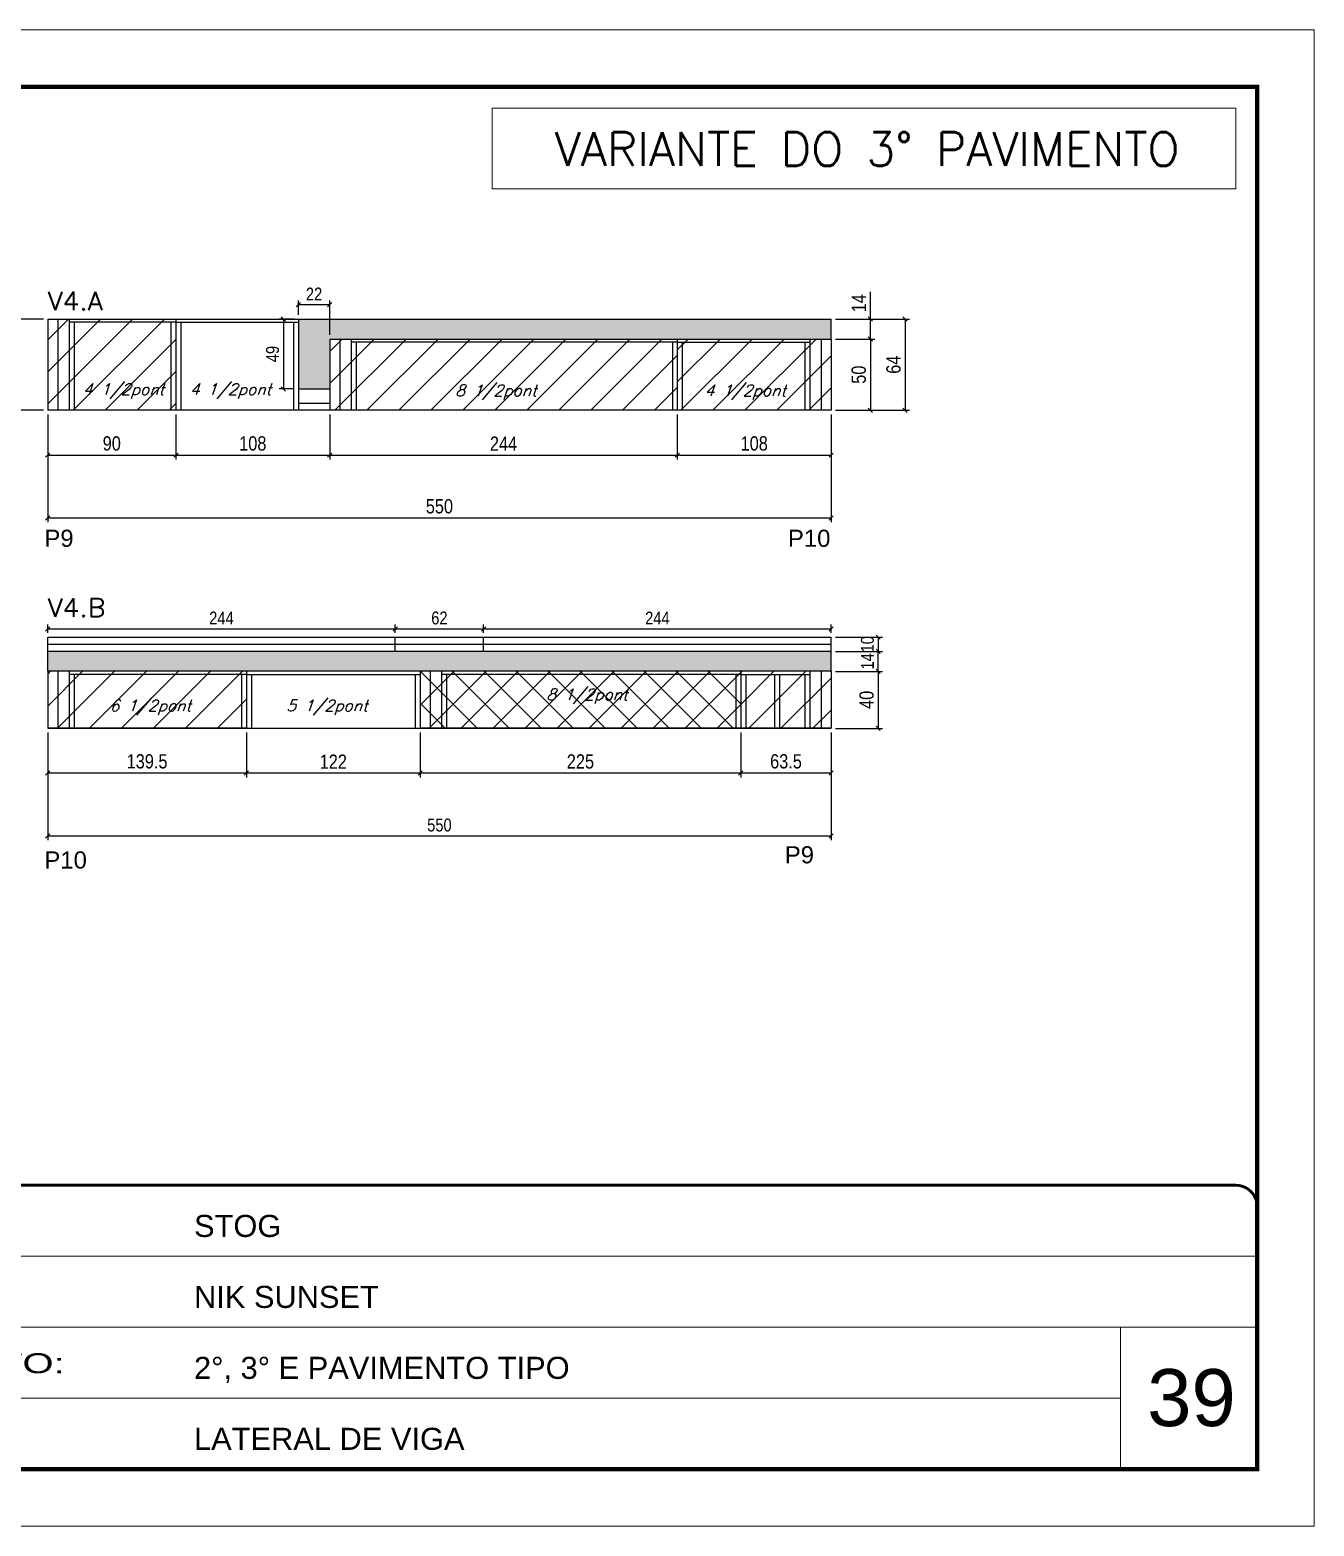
# Model space of a CAD drawing. Extents: x -10448 to -1189, y -11772 to 17235.
# Drawn here: x -6695 to -5793, y 5457 to 6507 of the extents above; entities that cross this region are included whole.
import ezdxf

# ---------------------------------------------------------------- set-up
doc = ezdxf.new("R2010")
doc.units = 0
doc.linetypes.add('CONTINUO', pattern=[0])
doc.linetypes.add('DASHED', pattern=[0.75, 0.5, -0.25])
for name, color, linetype in [('5', 5, 'Continuous'), ('COTA', 241, 'Continuous'), ('Painéis', 200, 'Continuous'), ('Reaproveitamento', 251, 'Continuous'), ('SARR_2.2x10', 60, 'Continuous'), ('SARR_2.2x7', 40, 'Continuous'), ('SARR_3.5x7', 81, 'Continuous'), ('texto', 7, 'Continuous')]:
    doc.layers.add(name, color=color, linetype=linetype)
for name, color, linetype, lineweight in [('CARIMBO', 255, 'Continuous', 9), ('Folhas', 255, 'Continuous', 9), ('Hachura', 251, 'Continuous', 9), ('SARRAFO DE PRESSAO', 251, 'DASHED', 9), ('Texto Seção', 7, 'Continuous', 15)]:
    doc.layers.add(name, color=color, linetype=linetype, lineweight=lineweight)
doc.styles.add('ARIAL', font='arial.ttf')
doc.styles.add('COTA TECNICA', font='techl___.ttf', dxfattribs={"height": 10})
doc.styles.add('COTA TECNICA-50', font='techl___.ttf', dxfattribs={"height": 9})
doc.styles.add('REGUA-120', font='ROMANS.shx', dxfattribs={"height": 15})
doc.styles.add('Romans', font='romans.shx')
doc.styles.get("Standard").update_dxf_attribs({"font": 'arial.ttf'})
doc.styles.add('Tecnologia', font='')
doc.styles.get('Tecnologia').set_extended_font_data('Forgotten Futurist')
doc.dimstyles.new('COTA PAINEL-50', dxfattribs={"dimtxt": 9, "dimasz": 3, "dimexe": 3, "dimexo": 3, "dimgap": 3, "dimtad": 1, "dimdec": 1, "dimzin": 12, "dimdsep": 46, "dimtxsty": 'COTA TECNICA-50', "dimblk1": 'OBLIQUE', "dimblk2": 'OBLIQUE', "dimsah": 1, "dimcen": 0.9, "dimclrd": 4, "dimclre": 4, "dimclrt": 240, "dimadec": 1, "dimazin": 3, "dimtfac": 1, "dimtdec": 1, "dimtmove": 0, "dimatfit": 3, "dimfxl": 1, "dimtolj": 1, "dimtzin": 12, "dimarcsym": 0})
doc.dimstyles.new('PAINEL', dxfattribs={"dimtxt": 10, "dimasz": 3, "dimexe": 3, "dimexo": 3, "dimgap": 3, "dimtad": 1, "dimdec": 1, "dimzin": 12, "dimdsep": 46, "dimtxsty": 'COTA TECNICA', "dimblk1": 'OBLIQUE', "dimblk2": 'OBLIQUE', "dimsah": 1, "dimcen": 0.9, "dimclrd": 4, "dimclre": 4, "dimclrt": 240, "dimadec": 1, "dimazin": 3, "dimtfac": 1, "dimtdec": 1, "dimtmove": 0, "dimatfit": 3, "dimfxl": 1, "dimtolj": 1, "dimtzin": 12, "dimarcsym": 0})
pattern_1 = [(45, (-141067.783, -27629.387), (-11.2253202, 11.2253202), [])]
pattern_2 = [(50, (-139469.2827, -18440.7864), (5.46554007, -0.47817257), [0.5715, -6.2865]), (355, (-139469.2827, -18440.7864), (-1.05730264, 5.73170536), [0.4572, -5.02921753]), (100.4514447, (-139468.827, -18440.8263), (4.40823741, 5.25353256), [0.48570026, -5.34270734]), (46.1842, (-139469.283, -18439.2624), (8.13237123, -1.26126984), [0.85725, -9.42975]), (96.6355576, (-139468.605, -18439.3675), (7.122124, 7.42278374), [0.7285507, -8.01406824]), (351.184151, (-139469.283, -18439.2624), (7.122124, 7.42278374), [0.685799, -7.54379196]), (21, (-139468.5207, -18439.6434), (4.54843174, -3.06795595), [0.5715, -6.2865]), (326, (-139468.5207, -18439.6434), (1.85406085, 5.52563898), [0.4572, -5.0292]), (71.451445, (-139468.1417, -18439.899), (6.40249258, 2.45768307), [0.48570026, -5.34269813]), (37.5, (-139469.2827, -18440.7864), (0.092658098, 2.536651166), [0, -4.96824, 0, -5.1054, 0, -5.04825]), (7.5, (-139469.2827, -18440.7864), (2.004589875, 3.005417245), [0, -2.91084, 0, -4.85394, 0, -1.92405]), (327.5, (-139470.982, -18440.7864), (4.067717855, -0.17186232), [0, -1.905, 0, -5.9436, 0, -7.8867]), (317.5, (-139471.744, -18440.7864), (4.44387544, 0.76279473), [0, -2.4765, 0, -3.94716, 0, -5.6007])]

# ---------------------------------------------------------------- blocks, each defined once
blk = doc.blocks.new('9999999999')
at = {"color": 30, "linetype": 'CONTINUO'}
for p, q in [((98564.6, 34379.6), (99584, 34379.6)), ((98564.6, 34329.8), (99488, 34329.8)), ((99584, 34329.8), (99488, 34329.8)), ((99488, 34329.8), (99488, 34230.2)), ((98564.6, 34280), (99488, 34280))]:
    blk.add_line(p, q, dxfattribs=at)
at = {"color": 30, "linetype": 'CONTINUO', "const_width": 2}
blk.add_lwpolyline([(99584, 34230.2), (99584, 34414.4, 0.414214), (99569, 34429.4), (98229, 34429.4, 0.414214), (98214, 34414.4), (98214, 34245.2, 0.414214), (98229, 34230.2), (99584, 34230.2)], format="xyb", dxfattribs=at)
at = {"layer": 'Folhas'}
blk.add_lwpolyline([(98139, 34190.2), (99624, 34190.2), (99624, 35240.2), (98139, 35240.2)], close=True, dxfattribs=at)
at = {"layer": 'Folhas', "color": 30, "const_width": 3}
blk.add_lwpolyline([(98214, 34230.2), (99584, 34230.2), (99584, 35200.2), (98214, 35200.2)], close=True, dxfattribs=at)
at = {"color": 7, "linetype": 'Continuous', "ltscale": 5, "style": 'ARIAL'}
for s, height, p in [('STOG', 15.48, (98837.7, 34393.1)), ('NIK SUNSET', 15.48, (98837.7, 34343.3)), ('2°, 3° E PAVIMENTO TIPO', 15.483, (98837.7, 34293.5)), ('LATERAL DE VIGA', 15.483, (98837.7, 34243.7))]:
    blk.add_text(s, height=height, dxfattribs=at).set_placement(p)
at = {"layer": 'Folhas', "color": 7, "style": 'Tecnologia', "width": 1.5}
blk.add_text('PAVIMENTO:', height=14, dxfattribs=at).set_placement((98573.7, 34297.5))
blk = doc.blocks.new('_Oblique')
at = {"color": 0, "linetype": 'ByBlock', "lineweight": -2}
blk.add_line((-0.5, -0.5), (0.5, 0.5), dxfattribs=at)
blk = doc.blocks.new('*D1693')
at = {"layer": 'COTA', "color": 4, "linetype": 'ByBlock', "lineweight": -2, "transparency": 16777216}
for p, q in [((-6682.3, 6237.1), (-6682.3, 6205.6)), ((-6592.3, 6237.1), (-6592.3, 6205.6)), ((-6682.3, 6208.6), (-6592.3, 6208.6))]:
    blk.add_line(p, q, dxfattribs=at)
at = {"layer": 'Defpoints', "color": 0, "linetype": 'ByBlock', "transparency": 16777216}
for p in [(-6682.3, 6240.1), (-6592.3, 6240.1), (-6592.3, 6208.6)]:
    blk.add_point(p, dxfattribs=at)
at = {"layer": 'COTA', "color": 4, "linetype": 'ByBlock', "lineweight": -2, "transparency": 16777216, "xscale": 3, "yscale": 3, "zscale": 3, "rotation": 180}
blk.add_blockref('_Oblique', (-6682.3, 6208.6), dxfattribs=at)
at = {"layer": 'COTA', "color": 4, "linetype": 'ByBlock', "lineweight": -2, "transparency": 16777216, "xscale": 3, "yscale": 3, "zscale": 3}
blk.add_blockref('_Oblique', (-6592.3, 6208.6), dxfattribs=at)
at = {"layer": 'COTA', "color": 240, "linetype": 'ByBlock', "transparency": 16777216, "insert": (-6637.3, 6216.8), "char_height": 10, "attachment_point": 5, "style": 'COTA TECNICA'}
blk.add_mtext('\\A1;90', dxfattribs=at)
blk = doc.blocks.new('*D1694')
at = {"layer": 'COTA', "color": 4, "linetype": 'ByBlock', "lineweight": -2, "transparency": 16777216}
for p, q in [((-6592.3, 6237.1), (-6592.3, 6205.6)), ((-6484.3, 6237.1), (-6484.3, 6205.6)), ((-6592.3, 6208.6), (-6484.3, 6208.6))]:
    blk.add_line(p, q, dxfattribs=at)
at = {"layer": 'Defpoints', "color": 0, "linetype": 'ByBlock', "transparency": 16777216}
for p in [(-6592.3, 6240.1), (-6484.3, 6240.1), (-6484.3, 6208.6)]:
    blk.add_point(p, dxfattribs=at)
at = {"layer": 'COTA', "color": 4, "linetype": 'ByBlock', "lineweight": -2, "transparency": 16777216, "xscale": 3, "yscale": 3, "zscale": 3, "rotation": 180}
blk.add_blockref('_Oblique', (-6592.3, 6208.6), dxfattribs=at)
at = {"layer": 'COTA', "color": 4, "linetype": 'ByBlock', "lineweight": -2, "transparency": 16777216, "xscale": 3, "yscale": 3, "zscale": 3}
blk.add_blockref('_Oblique', (-6484.3, 6208.6), dxfattribs=at)
at = {"layer": 'COTA', "color": 240, "linetype": 'ByBlock', "transparency": 16777216, "insert": (-6538.3, 6216.8), "char_height": 10, "attachment_point": 5, "style": 'COTA TECNICA'}
blk.add_mtext('\\A1;108', dxfattribs=at)
blk = doc.blocks.new('*D635')
at = {"layer": 'COTA', "color": 4, "linetype": 'ByBlock', "lineweight": -2, "transparency": 16777216}
for p, q in [((-6682.3, 6237.1), (-6682.3, 6161.6)), ((-6132.3, 6237.1), (-6132.3, 6161.6)), ((-6682.3, 6164.6), (-6132.3, 6164.6))]:
    blk.add_line(p, q, dxfattribs=at)
at = {"layer": 'Defpoints', "color": 0, "linetype": 'ByBlock', "transparency": 16777216}
for p in [(-6682.3, 6240.1), (-6132.3, 6240.1), (-6132.3, 6164.6)]:
    blk.add_point(p, dxfattribs=at)
at = {"layer": 'COTA', "color": 4, "linetype": 'ByBlock', "lineweight": -2, "transparency": 16777216, "xscale": 3, "yscale": 3, "zscale": 3, "rotation": 180}
blk.add_blockref('_Oblique', (-6682.3, 6164.6), dxfattribs=at)
at = {"layer": 'COTA', "color": 4, "linetype": 'ByBlock', "lineweight": -2, "transparency": 16777216, "xscale": 3, "yscale": 3, "zscale": 3}
blk.add_blockref('_Oblique', (-6132.3, 6164.6), dxfattribs=at)
at = {"layer": 'COTA', "color": 240, "linetype": 'ByBlock', "transparency": 16777216, "insert": (-6407.3, 6172.7), "char_height": 10, "attachment_point": 5, "style": 'COTA TECNICA'}
blk.add_mtext('\\A1;550', dxfattribs=at)
blk = doc.blocks.new('*D1695')
at = {"layer": 'COTA', "color": 4, "linetype": 'ByBlock', "lineweight": -2, "transparency": 16777216}
for p, q in [((-6484.3, 6237.1), (-6484.3, 6205.6)), ((-6240.3, 6237.1), (-6240.3, 6205.6)), ((-6484.3, 6208.6), (-6240.3, 6208.6))]:
    blk.add_line(p, q, dxfattribs=at)
at = {"layer": 'Defpoints', "color": 0, "linetype": 'ByBlock', "transparency": 16777216}
for p in [(-6484.3, 6240.1), (-6240.3, 6240.1), (-6240.3, 6208.6)]:
    blk.add_point(p, dxfattribs=at)
at = {"layer": 'COTA', "color": 4, "linetype": 'ByBlock', "lineweight": -2, "transparency": 16777216, "xscale": 3, "yscale": 3, "zscale": 3, "rotation": 180}
blk.add_blockref('_Oblique', (-6484.3, 6208.6), dxfattribs=at)
at = {"layer": 'COTA', "color": 4, "linetype": 'ByBlock', "lineweight": -2, "transparency": 16777216, "xscale": 3, "yscale": 3, "zscale": 3}
blk.add_blockref('_Oblique', (-6240.3, 6208.6), dxfattribs=at)
at = {"layer": 'COTA', "color": 240, "linetype": 'ByBlock', "transparency": 16777216, "insert": (-6362.3, 6216.7), "char_height": 10, "attachment_point": 5, "style": 'COTA TECNICA'}
blk.add_mtext('\\A1;244', dxfattribs=at)
blk = doc.blocks.new('*D1696')
at = {"layer": 'COTA', "color": 4, "linetype": 'ByBlock', "lineweight": -2, "transparency": 16777216}
for p, q in [((-6240.3, 6237.1), (-6240.3, 6205.6)), ((-6132.3, 6237.1), (-6132.3, 6205.6)), ((-6240.3, 6208.6), (-6132.3, 6208.6))]:
    blk.add_line(p, q, dxfattribs=at)
at = {"layer": 'Defpoints', "color": 0, "linetype": 'ByBlock', "transparency": 16777216}
for p in [(-6240.3, 6240.1), (-6132.3, 6240.1), (-6132.3, 6208.6)]:
    blk.add_point(p, dxfattribs=at)
at = {"layer": 'COTA', "color": 4, "linetype": 'ByBlock', "lineweight": -2, "transparency": 16777216, "xscale": 3, "yscale": 3, "zscale": 3, "rotation": 180}
blk.add_blockref('_Oblique', (-6240.3, 6208.6), dxfattribs=at)
at = {"layer": 'COTA', "color": 4, "linetype": 'ByBlock', "lineweight": -2, "transparency": 16777216, "xscale": 3, "yscale": 3, "zscale": 3}
blk.add_blockref('_Oblique', (-6132.3, 6208.6), dxfattribs=at)
at = {"layer": 'COTA', "color": 240, "linetype": 'ByBlock', "transparency": 16777216, "insert": (-6186.3, 6216.8), "char_height": 10, "attachment_point": 5, "style": 'COTA TECNICA'}
blk.add_mtext('\\A1;108', dxfattribs=at)
blk = doc.blocks.new('*D1697')
at = {"layer": 'COTA', "color": 4, "linetype": 'ByBlock', "lineweight": -2, "transparency": 16777216}
for p, q in [((-6129.3, 6290.1), (-6101.7, 6290.1)), ((-6104.7, 6290.1), (-6104.7, 6240.1)), ((-6129.3, 6240.1), (-6101.7, 6240.1))]:
    blk.add_line(p, q, dxfattribs=at)
at = {"layer": 'Defpoints', "color": 0, "linetype": 'ByBlock', "transparency": 16777216}
for p in [(-6132.3, 6290.1), (-6132.3, 6240.1), (-6104.7, 6240.1)]:
    blk.add_point(p, dxfattribs=at)
at = {"layer": 'COTA', "color": 4, "linetype": 'ByBlock', "lineweight": -2, "transparency": 16777216, "xscale": 3, "yscale": 3, "zscale": 3}
for p, rotation in [((-6104.7, 6290.1), 90), ((-6104.7, 6240.1), 270)]:
    blk.add_blockref('_Oblique', p, dxfattribs=dict(at, rotation=rotation))
at = {"layer": 'COTA', "color": 240, "linetype": 'ByBlock', "transparency": 16777216, "insert": (-6112.9, 6265.1), "char_height": 10, "attachment_point": 5, "rotation": 90, "style": 'COTA TECNICA'}
blk.add_mtext('\\A1;50', dxfattribs=at)
blk = doc.blocks.new('*D1698')
at = {"layer": 'COTA', "color": 4, "linetype": 'ByBlock', "lineweight": -2, "transparency": 16777216}
for p, q in [((-6104.7, 6304.1), (-6104.7, 6323.2)), ((-6129.3, 6304.1), (-6101.7, 6304.1)), ((-6104.7, 6290.1), (-6104.7, 6304.1)), ((-6129.3, 6290.1), (-6101.7, 6290.1))]:
    blk.add_line(p, q, dxfattribs=at)
at = {"layer": 'Defpoints', "color": 0, "linetype": 'ByBlock', "transparency": 16777216}
for p in [(-6132.3, 6304.1), (-6104.7, 6304.1), (-6132.3, 6290.1)]:
    blk.add_point(p, dxfattribs=at)
at = {"layer": 'COTA', "color": 4, "linetype": 'ByBlock', "lineweight": -2, "transparency": 16777216, "xscale": 3, "yscale": 3, "zscale": 3}
for p, rotation in [((-6104.7, 6304.1), 90), ((-6104.7, 6290.1), 270)]:
    blk.add_blockref('_Oblique', p, dxfattribs=dict(at, rotation=rotation))
at = {"layer": 'COTA', "color": 240, "linetype": 'ByBlock', "transparency": 16777216, "insert": (-6112.8, 6315.2), "char_height": 10, "attachment_point": 5, "rotation": 90, "style": 'COTA TECNICA'}
blk.add_mtext('\\A1;14', dxfattribs=at)
blk = doc.blocks.new('*D636')
at = {"layer": 'COTA', "color": 4, "linetype": 'ByBlock', "lineweight": -2, "transparency": 16777216}
for p, q in [((-6129.3, 6304.1), (-6077.4, 6304.1)), ((-6080.4, 6304.1), (-6080.4, 6240.1)), ((-6129.3, 6240.1), (-6077.4, 6240.1))]:
    blk.add_line(p, q, dxfattribs=at)
at = {"layer": 'Defpoints', "color": 0, "linetype": 'ByBlock', "transparency": 16777216}
for p in [(-6132.3, 6304.1), (-6132.3, 6240.1), (-6080.4, 6240.1)]:
    blk.add_point(p, dxfattribs=at)
at = {"layer": 'COTA', "color": 4, "linetype": 'ByBlock', "lineweight": -2, "transparency": 16777216, "xscale": 3, "yscale": 3, "zscale": 3}
for p, rotation in [((-6080.4, 6304.1), 90), ((-6080.4, 6240.1), 270)]:
    blk.add_blockref('_Oblique', p, dxfattribs=dict(at, rotation=rotation))
at = {"layer": 'COTA', "color": 240, "linetype": 'ByBlock', "transparency": 16777216, "insert": (-6088.5, 6272.1), "char_height": 10, "attachment_point": 5, "rotation": 90, "style": 'COTA TECNICA'}
blk.add_mtext('\\A1;64', dxfattribs=at)
blk = doc.blocks.new('*D1699')
at = {"layer": 'COTA', "color": 4, "linetype": 'ByBlock', "lineweight": -2, "transparency": 16777216}
for p, q in [((-6685.3, 6304.1), (-6713.6, 6304.1)), ((-6710.6, 6304.1), (-6710.6, 6240.1)), ((-6685.3, 6240.1), (-6713.6, 6240.1))]:
    blk.add_line(p, q, dxfattribs=at)
at = {"layer": 'Defpoints', "color": 0, "linetype": 'ByBlock', "transparency": 16777216}
for p in [(-6682.3, 6304.1), (-6710.6, 6240.1), (-6682.3, 6240.1)]:
    blk.add_point(p, dxfattribs=at)
at = {"layer": 'COTA', "color": 4, "linetype": 'ByBlock', "lineweight": -2, "transparency": 16777216, "xscale": 3, "yscale": 3, "zscale": 3}
for p, rotation in [((-6710.6, 6304.1), 90), ((-6710.6, 6240.1), 270)]:
    blk.add_blockref('_Oblique', p, dxfattribs=dict(at, rotation=rotation))
at = {"layer": 'COTA', "color": 240, "linetype": 'ByBlock', "transparency": 16777216, "insert": (-6718.7, 6272.1), "char_height": 10, "attachment_point": 5, "rotation": 90, "style": 'COTA TECNICA'}
blk.add_mtext('\\A1;64', dxfattribs=at)
blk = doc.blocks.new('*D1700')
at = {"layer": 'COTA', "color": 4, "linetype": 'ByBlock', "lineweight": -2, "transparency": 16777216}
for p, q in [((-6195.8, 6013.9), (-6195.8, 5982.5)), ((-6132.3, 6013.9), (-6132.3, 5982.5)), ((-6132.3, 5985.5), (-6195.8, 5985.5))]:
    blk.add_line(p, q, dxfattribs=at)
at = {"layer": 'Defpoints', "color": 0, "linetype": 'ByBlock', "transparency": 16777216}
for p in [(-6195.8, 6016.9), (-6132.3, 6016.9), (-6195.8, 5985.5)]:
    blk.add_point(p, dxfattribs=at)
at = {"layer": 'COTA', "color": 4, "linetype": 'ByBlock', "lineweight": -2, "transparency": 16777216, "xscale": 3, "yscale": 3, "zscale": 3, "rotation": 180}
blk.add_blockref('_Oblique', (-6195.8, 5985.5), dxfattribs=at)
at = {"layer": 'COTA', "color": 4, "linetype": 'ByBlock', "lineweight": -2, "transparency": 16777216, "xscale": 3, "yscale": 3, "zscale": 3}
blk.add_blockref('_Oblique', (-6132.3, 5985.5), dxfattribs=at)
at = {"layer": 'COTA', "color": 240, "linetype": 'ByBlock', "transparency": 16777216, "insert": (-6164, 5993.7), "char_height": 10, "attachment_point": 5, "style": 'COTA TECNICA'}
blk.add_mtext('\\A1;63.5', dxfattribs=at)
blk = doc.blocks.new('*D1701')
at = {"layer": 'COTA', "color": 4, "linetype": 'ByBlock', "lineweight": -2, "transparency": 16777216}
for p, q in [((-6420.8, 6013.9), (-6420.8, 5982.5)), ((-6195.8, 6013.9), (-6195.8, 5982.5)), ((-6195.8, 5985.5), (-6420.8, 5985.5))]:
    blk.add_line(p, q, dxfattribs=at)
at = {"layer": 'Defpoints', "color": 0, "linetype": 'ByBlock', "transparency": 16777216}
for p in [(-6420.8, 6016.9), (-6195.8, 6016.9), (-6420.8, 5985.5)]:
    blk.add_point(p, dxfattribs=at)
at = {"layer": 'COTA', "color": 4, "linetype": 'ByBlock', "lineweight": -2, "transparency": 16777216, "xscale": 3, "yscale": 3, "zscale": 3, "rotation": 180}
blk.add_blockref('_Oblique', (-6420.8, 5985.5), dxfattribs=at)
at = {"layer": 'COTA', "color": 4, "linetype": 'ByBlock', "lineweight": -2, "transparency": 16777216, "xscale": 3, "yscale": 3, "zscale": 3}
blk.add_blockref('_Oblique', (-6195.8, 5985.5), dxfattribs=at)
at = {"layer": 'COTA', "color": 240, "linetype": 'ByBlock', "transparency": 16777216, "insert": (-6308.3, 5993.6), "char_height": 10, "attachment_point": 5, "style": 'COTA TECNICA'}
blk.add_mtext('\\A1;225', dxfattribs=at)
blk = doc.blocks.new('*D1702')
at = {"layer": 'COTA', "color": 4, "linetype": 'ByBlock', "lineweight": -2, "transparency": 16777216}
for p, q in [((-6542.8, 6013.9), (-6542.8, 5982.5)), ((-6420.8, 6013.9), (-6420.8, 5982.5)), ((-6420.8, 5985.5), (-6542.8, 5985.5))]:
    blk.add_line(p, q, dxfattribs=at)
at = {"layer": 'Defpoints', "color": 0, "linetype": 'ByBlock', "transparency": 16777216}
for p in [(-6542.8, 6016.9), (-6420.8, 6016.9), (-6542.8, 5985.5)]:
    blk.add_point(p, dxfattribs=at)
at = {"layer": 'COTA', "color": 4, "linetype": 'ByBlock', "lineweight": -2, "transparency": 16777216, "xscale": 3, "yscale": 3, "zscale": 3, "rotation": 180}
blk.add_blockref('_Oblique', (-6542.8, 5985.5), dxfattribs=at)
at = {"layer": 'COTA', "color": 4, "linetype": 'ByBlock', "lineweight": -2, "transparency": 16777216, "xscale": 3, "yscale": 3, "zscale": 3}
blk.add_blockref('_Oblique', (-6420.8, 5985.5), dxfattribs=at)
at = {"layer": 'COTA', "color": 240, "linetype": 'ByBlock', "transparency": 16777216, "insert": (-6481.8, 5993.5), "char_height": 10, "attachment_point": 5, "style": 'COTA TECNICA'}
blk.add_mtext('\\A1;122', dxfattribs=at)
blk = doc.blocks.new('*D1703')
at = {"layer": 'COTA', "color": 4, "linetype": 'ByBlock', "lineweight": -2, "transparency": 16777216}
for p, q in [((-6682.3, 6013.9), (-6682.3, 5982.5)), ((-6542.8, 6013.9), (-6542.8, 5982.5)), ((-6542.8, 5985.5), (-6682.3, 5985.5))]:
    blk.add_line(p, q, dxfattribs=at)
at = {"layer": 'Defpoints', "color": 0, "linetype": 'ByBlock', "transparency": 16777216}
for p in [(-6682.3, 6016.9), (-6542.8, 6016.9), (-6682.3, 5985.5)]:
    blk.add_point(p, dxfattribs=at)
at = {"layer": 'COTA', "color": 4, "linetype": 'ByBlock', "lineweight": -2, "transparency": 16777216, "xscale": 3, "yscale": 3, "zscale": 3, "rotation": 180}
blk.add_blockref('_Oblique', (-6682.3, 5985.5), dxfattribs=at)
at = {"layer": 'COTA', "color": 4, "linetype": 'ByBlock', "lineweight": -2, "transparency": 16777216, "xscale": 3, "yscale": 3, "zscale": 3}
blk.add_blockref('_Oblique', (-6542.8, 5985.5), dxfattribs=at)
at = {"layer": 'COTA', "color": 240, "linetype": 'ByBlock', "transparency": 16777216, "insert": (-6612.5, 5993.7), "char_height": 10, "attachment_point": 5, "style": 'COTA TECNICA'}
blk.add_mtext('\\A1;139.5', dxfattribs=at)
blk = doc.blocks.new('*D1704')
at = {"layer": 'COTA', "color": 4, "linetype": 'ByBlock', "lineweight": -2, "transparency": 16777216}
for p, q in [((-6129.3, 6056.9), (-6096.3, 6056.9)), ((-6099.3, 6056.9), (-6099.3, 6016.9)), ((-6129.3, 6016.9), (-6096.3, 6016.9))]:
    blk.add_line(p, q, dxfattribs=at)
at = {"layer": 'Defpoints', "color": 0, "linetype": 'ByBlock', "transparency": 16777216}
for p in [(-6132.3, 6056.9), (-6132.3, 6016.9), (-6099.3, 6016.9)]:
    blk.add_point(p, dxfattribs=at)
at = {"layer": 'COTA', "color": 4, "linetype": 'ByBlock', "lineweight": -2, "transparency": 16777216, "xscale": 3, "yscale": 3, "zscale": 3}
for p, rotation in [((-6099.3, 6056.9), 90), ((-6099.3, 6016.9), 270)]:
    blk.add_blockref('_Oblique', p, dxfattribs=dict(at, rotation=rotation))
at = {"layer": 'COTA', "color": 240, "linetype": 'ByBlock', "transparency": 16777216, "insert": (-6107.4, 6036.9), "char_height": 10, "attachment_point": 5, "rotation": 90, "style": 'COTA TECNICA'}
blk.add_mtext('\\A1;40', dxfattribs=at)
blk = doc.blocks.new('*D1705')
at = {"layer": 'COTA', "color": 4, "linetype": 'ByBlock', "lineweight": -2, "transparency": 16777216}
for p, q in [((-6506.3, 6307.1), (-6506.3, 6317.2)), ((-6484.3, 6314.2), (-6506.3, 6314.2)), ((-6484.3, 6293.1), (-6484.3, 6317.2))]:
    blk.add_line(p, q, dxfattribs=at)
at = {"layer": 'Defpoints', "color": 0, "linetype": 'ByBlock', "transparency": 16777216}
for p in [(-6506.3, 6314.2), (-6506.3, 6304.1), (-6484.3, 6290.1)]:
    blk.add_point(p, dxfattribs=at)
at = {"layer": 'COTA', "color": 4, "linetype": 'ByBlock', "lineweight": -2, "transparency": 16777216, "xscale": 3, "yscale": 3, "zscale": 3, "rotation": 180}
blk.add_blockref('_Oblique', (-6506.3, 6314.2), dxfattribs=at)
at = {"layer": 'COTA', "color": 4, "linetype": 'ByBlock', "lineweight": -2, "transparency": 16777216, "xscale": 3, "yscale": 3, "zscale": 3}
blk.add_blockref('_Oblique', (-6484.3, 6314.2), dxfattribs=at)
at = {"layer": 'COTA', "color": 240, "linetype": 'ByBlock', "transparency": 16777216, "insert": (-6495.3, 6321.7), "char_height": 9, "attachment_point": 5, "style": 'COTA TECNICA-50'}
blk.add_mtext('\\A1;22', dxfattribs=at)
blk = doc.blocks.new('*D1706')
at = {"layer": 'COTA', "color": 4, "linetype": 'ByBlock', "lineweight": -2, "transparency": 16777216}
for p, q in [((-6509.3, 6304.1), (-6519.8, 6304.1)), ((-6516.8, 6304.1), (-6516.8, 6255.1)), ((-6509.3, 6255.1), (-6519.8, 6255.1))]:
    blk.add_line(p, q, dxfattribs=at)
at = {"layer": 'Defpoints', "color": 0, "linetype": 'ByBlock', "transparency": 16777216}
for p in [(-6506.3, 6304.1), (-6516.8, 6255.1), (-6506.3, 6255.1)]:
    blk.add_point(p, dxfattribs=at)
at = {"layer": 'COTA', "color": 4, "linetype": 'ByBlock', "lineweight": -2, "transparency": 16777216, "xscale": 3, "yscale": 3, "zscale": 3}
for p, rotation in [((-6516.8, 6304.1), 90), ((-6516.8, 6255.1), 270)]:
    blk.add_blockref('_Oblique', p, dxfattribs=dict(at, rotation=rotation))
at = {"layer": 'COTA', "color": 240, "linetype": 'ByBlock', "transparency": 16777216, "insert": (-6524.4, 6279.6), "char_height": 9, "attachment_point": 5, "rotation": 90, "style": 'COTA TECNICA-50'}
blk.add_mtext('\\A1;49', dxfattribs=at)
blk = doc.blocks.new('*D1707')
at = {"layer": 'COTA', "color": 4, "linetype": 'ByBlock', "lineweight": -2, "transparency": 16777216}
for p, q in [((-6682.3, 6013.9), (-6682.3, 5938.4)), ((-6132.3, 6013.9), (-6132.3, 5938.4)), ((-6682.3, 5941.4), (-6132.3, 5941.4))]:
    blk.add_line(p, q, dxfattribs=at)
at = {"layer": 'Defpoints', "color": 0, "linetype": 'ByBlock', "transparency": 16777216}
for p in [(-6682.3, 6016.9), (-6132.3, 6016.9), (-6132.3, 5941.4)]:
    blk.add_point(p, dxfattribs=at)
at = {"layer": 'COTA', "color": 4, "linetype": 'ByBlock', "lineweight": -2, "transparency": 16777216, "xscale": 3, "yscale": 3, "zscale": 3, "rotation": 180}
blk.add_blockref('_Oblique', (-6682.3, 5941.4), dxfattribs=at)
at = {"layer": 'COTA', "color": 4, "linetype": 'ByBlock', "lineweight": -2, "transparency": 16777216, "xscale": 3, "yscale": 3, "zscale": 3}
blk.add_blockref('_Oblique', (-6132.3, 5941.4), dxfattribs=at)
at = {"layer": 'COTA', "color": 240, "linetype": 'ByBlock', "transparency": 16777216, "insert": (-6407.3, 5949), "char_height": 9, "attachment_point": 5, "style": 'COTA TECNICA-50'}
blk.add_mtext('\\A1;550', dxfattribs=at)
blk = doc.blocks.new('*D1688')
at = {"layer": 'COTA', "color": 4, "linetype": 'ByBlock', "lineweight": -2, "transparency": 16777216}
for p, q in [((-6129.3, 6070.9), (-6096.3, 6070.9)), ((-6099.3, 6056.9), (-6099.3, 6070.9)), ((-6129.3, 6056.9), (-6096.3, 6056.9))]:
    blk.add_line(p, q, dxfattribs=at)
at = {"layer": 'Defpoints', "color": 0, "linetype": 'ByBlock', "transparency": 16777216}
for p in [(-6132.3, 6070.9), (-6099.3, 6070.9), (-6132.3, 6056.9)]:
    blk.add_point(p, dxfattribs=at)
at = {"layer": 'COTA', "color": 4, "linetype": 'ByBlock', "lineweight": -2, "transparency": 16777216, "xscale": 3, "yscale": 3, "zscale": 3}
for p, rotation in [((-6099.3, 6070.9), 90), ((-6099.3, 6056.9), 270)]:
    blk.add_blockref('_Oblique', p, dxfattribs=dict(at, rotation=rotation))
at = {"layer": 'COTA', "color": 240, "linetype": 'ByBlock', "transparency": 16777216, "insert": (-6106.8, 6063.9), "char_height": 9, "attachment_point": 5, "rotation": 90, "style": 'COTA TECNICA-50'}
blk.add_mtext('\\A1;14', dxfattribs=at)
blk = doc.blocks.new('*D1689')
at = {"layer": 'COTA', "color": 4, "linetype": 'ByBlock', "lineweight": -2, "transparency": 16777216}
for p, q in [((-6129.3, 6080.9), (-6096.3, 6080.9)), ((-6099.3, 6080.9), (-6099.3, 6070.9)), ((-6129.3, 6070.9), (-6096.3, 6070.9))]:
    blk.add_line(p, q, dxfattribs=at)
at = {"layer": 'Defpoints', "color": 0, "linetype": 'ByBlock', "transparency": 16777216}
for p in [(-6132.3, 6080.9), (-6132.3, 6070.9), (-6099.3, 6070.9)]:
    blk.add_point(p, dxfattribs=at)
at = {"layer": 'COTA', "color": 4, "linetype": 'ByBlock', "lineweight": -2, "transparency": 16777216, "xscale": 3, "yscale": 3, "zscale": 3}
for p, rotation in [((-6099.3, 6080.9), 90), ((-6099.3, 6070.9), 270)]:
    blk.add_blockref('_Oblique', p, dxfattribs=dict(at, rotation=rotation))
at = {"layer": 'COTA', "color": 240, "linetype": 'ByBlock', "transparency": 16777216, "insert": (-6106.8, 6075.9), "char_height": 9, "attachment_point": 5, "rotation": 90, "style": 'COTA TECNICA-50'}
blk.add_mtext('\\A1;10', dxfattribs=at)
blk = doc.blocks.new('*D1690')
at = {"layer": 'COTA', "color": 4, "linetype": 'ByBlock', "lineweight": -2, "transparency": 16777216}
for p, q in [((-6682.3, 6083.9), (-6682.3, 6089.7)), ((-6682.3, 6086.7), (-6438.3, 6086.7)), ((-6438.3, 6083.9), (-6438.3, 6089.7))]:
    blk.add_line(p, q, dxfattribs=at)
at = {"layer": 'Defpoints', "color": 0, "linetype": 'ByBlock', "transparency": 16777216}
for p in [(-6682.3, 6080.9), (-6438.3, 6086.7), (-6438.3, 6080.9)]:
    blk.add_point(p, dxfattribs=at)
at = {"layer": 'COTA', "color": 4, "linetype": 'ByBlock', "lineweight": -2, "transparency": 16777216, "xscale": 3, "yscale": 3, "zscale": 3, "rotation": 180}
blk.add_blockref('_Oblique', (-6682.3, 6086.7), dxfattribs=at)
at = {"layer": 'COTA', "color": 4, "linetype": 'ByBlock', "lineweight": -2, "transparency": 16777216, "xscale": 3, "yscale": 3, "zscale": 3}
blk.add_blockref('_Oblique', (-6438.3, 6086.7), dxfattribs=at)
at = {"layer": 'COTA', "color": 240, "linetype": 'ByBlock', "transparency": 16777216, "insert": (-6560.3, 6094.3), "char_height": 9, "attachment_point": 5, "style": 'COTA TECNICA-50'}
blk.add_mtext('\\A1;244', dxfattribs=at)
blk = doc.blocks.new('*D1691')
at = {"layer": 'COTA', "color": 4, "linetype": 'ByBlock', "lineweight": -2, "transparency": 16777216}
for p, q in [((-6438.3, 6083.9), (-6438.3, 6089.7)), ((-6438.3, 6086.7), (-6376.3, 6086.7)), ((-6376.3, 6083.9), (-6376.3, 6089.7))]:
    blk.add_line(p, q, dxfattribs=at)
at = {"layer": 'Defpoints', "color": 0, "linetype": 'ByBlock', "transparency": 16777216}
for p in [(-6438.3, 6080.9), (-6376.3, 6086.7), (-6376.3, 6080.9)]:
    blk.add_point(p, dxfattribs=at)
at = {"layer": 'COTA', "color": 4, "linetype": 'ByBlock', "lineweight": -2, "transparency": 16777216, "xscale": 3, "yscale": 3, "zscale": 3, "rotation": 180}
blk.add_blockref('_Oblique', (-6438.3, 6086.7), dxfattribs=at)
at = {"layer": 'COTA', "color": 4, "linetype": 'ByBlock', "lineweight": -2, "transparency": 16777216, "xscale": 3, "yscale": 3, "zscale": 3}
blk.add_blockref('_Oblique', (-6376.3, 6086.7), dxfattribs=at)
at = {"layer": 'COTA', "color": 240, "linetype": 'ByBlock', "transparency": 16777216, "insert": (-6407.3, 6094.3), "char_height": 9, "attachment_point": 5, "style": 'COTA TECNICA-50'}
blk.add_mtext('\\A1;62', dxfattribs=at)
blk = doc.blocks.new('*D1692')
at = {"layer": 'COTA', "color": 4, "linetype": 'ByBlock', "lineweight": -2, "transparency": 16777216}
for p, q in [((-6376.3, 6083.9), (-6376.3, 6089.7)), ((-6376.3, 6086.7), (-6132.3, 6086.7)), ((-6132.3, 6083.9), (-6132.3, 6089.7))]:
    blk.add_line(p, q, dxfattribs=at)
at = {"layer": 'Defpoints', "color": 0, "linetype": 'ByBlock', "transparency": 16777216}
for p in [(-6376.3, 6080.9), (-6132.3, 6086.7), (-6132.3, 6080.9)]:
    blk.add_point(p, dxfattribs=at)
at = {"layer": 'COTA', "color": 4, "linetype": 'ByBlock', "lineweight": -2, "transparency": 16777216, "xscale": 3, "yscale": 3, "zscale": 3, "rotation": 180}
blk.add_blockref('_Oblique', (-6376.3, 6086.7), dxfattribs=at)
at = {"layer": 'COTA', "color": 4, "linetype": 'ByBlock', "lineweight": -2, "transparency": 16777216, "xscale": 3, "yscale": 3, "zscale": 3}
blk.add_blockref('_Oblique', (-6132.3, 6086.7), dxfattribs=at)
at = {"layer": 'COTA', "color": 240, "linetype": 'ByBlock', "transparency": 16777216, "insert": (-6254.3, 6094.3), "char_height": 9, "attachment_point": 5, "style": 'COTA TECNICA-50'}
blk.add_mtext('\\A1;244', dxfattribs=at)

msp = doc.modelspace()

# ---------------------------------------------------------------- hatches: boundary and pattern name
at = {"layer": 'COTA', "linetype": 'ByBlock'}
h = msp.add_hatch(dxfattribs=at)
h.set_pattern_fill('AR-CONC', color=256, scale=0.03)
h.set_pattern_definition(pattern_2)
h.paths.add_polyline_path([(-6484.28, 6290.11), (-6132.28, 6290.11), (-6132.28, 6304.11), (-6506.28, 6304.11), (-6506.28, 6255.11), (-6484.28, 6255.11)])
h = msp.add_hatch(dxfattribs=at)
h.set_pattern_fill('AR-CONC', color=256, scale=0.03)
h.set_pattern_definition(pattern_2)
h.paths.add_polyline_path([(-6682.28, 6070.94), (-6682.28, 6056.94), (-6542.78, 6056.94), (-6132.28, 6056.94), (-6132.28, 6070.94)])
at = {"layer": 'Hachura', "linetype": 'ByBlock'}
h = msp.add_hatch(dxfattribs=at)
h.set_pattern_fill('ANSI37', color=256, scale=5)
h.set_pattern_definition([(45, (-141067.783, -27653.387), (-11.2253202, 11.2253202), []), (135, (-141067.783, -27653.387), (-11.2253202, -11.2253202), [])])
h.paths.add_polyline_path([(-6420.78, 6056.94), (-6420.78, 6016.94), (-6195.78, 6016.94), (-6195.78, 6056.94)])
at = {"layer": 'Reaproveitamento', "linetype": 'ByBlock'}
h = msp.add_hatch(dxfattribs=at)
h.set_pattern_fill('ANSI31', color=256, scale=5)
h.set_pattern_definition(pattern_1)
h.paths.add_polyline_path([(-6592.28, 6240.11), (-6592.28, 6304.11), (-6682.28, 6304.11), (-6682.28, 6240.11)])
h = msp.add_hatch(dxfattribs=at)
h.set_pattern_fill('ANSI31', color=256, scale=5)
h.set_pattern_definition([(45, (-141063.783, -27629.387), (-11.2253202, 11.2253202), [])])
h.paths.add_polyline_path([(-6240.28, 6240.11), (-6240.28, 6290.11), (-6484.28, 6290.11), (-6484.28, 6240.11)])
h = msp.add_hatch(dxfattribs=at)
h.set_pattern_fill('ANSI31', color=256, scale=5)
h.set_pattern_definition(pattern_1)
h.paths.add_polyline_path([(-6240.28, 6290.11), (-6240.28, 6240.11), (-6132.28, 6240.11), (-6132.28, 6290.11)])
h = msp.add_hatch(dxfattribs=at)
h.set_pattern_fill('ANSI31', color=256, scale=5)
h.set_pattern_definition([(45, (-141067.783, -27639.387), (-11.2253202, 11.2253202), [])])
h.paths.add_polyline_path([(-6542.78, 6016.94), (-6542.78, 6056.94), (-6682.28, 6056.94), (-6682.28, 6016.94)])
h = msp.add_hatch(dxfattribs=at)
h.set_pattern_fill('ANSI31', color=256, scale=5)
h.set_pattern_definition([(45, (-141067.783, -27653.387), (-11.2253202, 11.2253202), [])])
h.paths.add_polyline_path([(-6132.28, 6016.94), (-6132.28, 6056.94), (-6195.78, 6056.94), (-6195.78, 6016.94)])

# ---------------------------------------------------------------- linework, layer by layer
at = {"layer": 'COTA', "linetype": 'ByBlock'}
for p, q in [((-6506.28, 6304.11), (-6132.28, 6304.11)), ((-6132.28, 6290.11), (-6132.28, 6304.11)), ((-6682.28, 6056.94), (-6682.28, 6070.94)), ((-6132.28, 6056.94), (-6132.28, 6070.94))]:
    msp.add_line(p, q, dxfattribs=at)
at = {"layer": 'Painéis'}
for p, q in [((-6682.28, 6304.11), (-6506.28, 6304.11)), ((-6682.28, 6304.11), (-6682.28, 6240.11)), ((-6592.28, 6304.11), (-6592.28, 6240.11)), ((-6506.28, 6304.11), (-6506.28, 6255.11)), ((-6484.28, 6290.11), (-6132.28, 6290.11)), ((-6484.28, 6290.11), (-6484.28, 6240.11)), ((-6240.28, 6290.11), (-6240.28, 6240.11)), ((-6132.28, 6290.11), (-6132.28, 6240.11)), ((-6506.28, 6255.11), (-6484.28, 6255.11)), ((-6484.28, 6240.11), (-6682.28, 6240.11)), ((-6132.28, 6240.11), (-6484.28, 6240.11)), ((-6682.28, 6070.94), (-6682.28, 6080.94)), ((-6682.28, 6080.94), (-6132.28, 6080.94)), ((-6438.28, 6070.94), (-6438.28, 6080.94)), ((-6376.28, 6070.94), (-6376.28, 6080.94)), ((-6132.28, 6070.94), (-6132.28, 6080.94)), ((-6132.28, 6070.94), (-6682.28, 6070.94)), ((-6542.78, 6056.94), (-6682.28, 6056.94)), ((-6682.28, 6056.94), (-6682.28, 6016.94)), ((-6447.78, 6056.94), (-6542.78, 6056.94)), ((-6132.28, 6056.94), (-6542.78, 6056.94)), ((-6542.78, 6056.94), (-6542.78, 6016.94)), ((-6420.78, 6056.94), (-6420.78, 6016.94)), ((-6195.78, 6056.94), (-6195.78, 6016.94)), ((-6132.28, 6056.94), (-6132.28, 6016.94)), ((-6542.78, 6016.94), (-6682.28, 6016.94)), ((-6682.28, 6016.94), (-6420.78, 6016.94)), ((-6132.28, 6016.94), (-6420.78, 6016.94)), ((-6420.78, 6016.94), (-6132.28, 6016.94))]:
    msp.add_line(p, q, dxfattribs=at)
at = {"layer": 'SARR_2.2x10'}
for p, q in [((-6506.28, 6245.11), (-6484.28, 6245.11)), ((-6682.28, 6075.94), (-6438.28, 6075.94)), ((-6438.28, 6075.94), (-6132.28, 6075.94))]:
    msp.add_line(p, q, dxfattribs=at)
at = {"layer": 'SARR_2.2x7', "linetype": 'Continuous'}
for p, q in [((-6675.28, 6304.11), (-6675.28, 6240.11)), ((-6592.28, 6301.91), (-6667.28, 6301.91)), ((-6592.28, 6301.91), (-6506.28, 6301.91)), ((-6477.28, 6290.11), (-6477.28, 6240.11)), ((-6139.28, 6290.11), (-6139.28, 6240.11)), ((-6240.28, 6287.91), (-6469.28, 6287.91)), ((-6240.28, 6287.91), (-6147.28, 6287.91)), ((-6675.28, 6056.94), (-6675.28, 6016.94)), ((-6542.78, 6054.74), (-6667.28, 6054.74)), ((-6542.78, 6054.74), (-6420.78, 6054.74)), ((-6413.78, 6056.94), (-6413.78, 6016.94)), ((-6195.78, 6054.74), (-6405.78, 6054.74)), ((-6195.78, 6054.74), (-6147.28, 6054.74)), ((-6139.28, 6056.94), (-6139.28, 6016.94))]:
    msp.add_line(p, q, dxfattribs=at)
at = {"layer": 'SARR_3.5x7'}
for p, q in [((-6667.28, 6304.11), (-6667.28, 6240.11)), ((-6663.78, 6301.91), (-6663.78, 6240.11)), ((-6595.78, 6301.91), (-6595.78, 6240.11)), ((-6588.78, 6301.91), (-6588.78, 6240.11)), ((-6509.78, 6301.91), (-6509.78, 6240.11)), ((-6506.28, 6304.11), (-6506.28, 6240.11)), ((-6469.28, 6290.11), (-6469.28, 6240.11)), ((-6147.28, 6290.11), (-6147.28, 6240.11)), ((-6465.78, 6287.91), (-6465.78, 6240.11)), ((-6243.78, 6287.91), (-6243.78, 6240.11)), ((-6236.78, 6287.91), (-6236.78, 6240.11)), ((-6150.78, 6287.91), (-6150.78, 6240.11)), ((-6667.28, 6056.94), (-6667.28, 6016.94)), ((-6663.78, 6054.74), (-6663.78, 6016.94)), ((-6546.28, 6054.74), (-6546.28, 6016.94)), ((-6539.28, 6054.74), (-6539.28, 6016.94)), ((-6424.28, 6054.74), (-6424.28, 6016.94)), ((-6405.78, 6056.94), (-6405.78, 6016.94)), ((-6402.28, 6054.74), (-6402.28, 6016.94)), ((-6199.28, 6054.74), (-6199.28, 6016.94)), ((-6192.28, 6054.74), (-6192.28, 6016.94)), ((-6172.11, 6054.74), (-6172.11, 6016.94)), ((-6168.61, 6054.74), (-6168.61, 6016.94)), ((-6150.78, 6054.74), (-6150.78, 6016.94)), ((-6147.28, 6056.94), (-6147.28, 6016.94))]:
    msp.add_line(p, q, dxfattribs=at)
at = {"layer": 'Texto Seção'}
msp.add_lwpolyline([(-6370.17, 6452.16), (-5848.18, 6452.16), (-5848.18, 6395.48), (-6370.17, 6395.48)], close=True, dxfattribs=at)

# ---------------------------------------------------------------- block references
at = {"layer": 'SARRAFO DE PRESSAO', "color": 6, "linetype": 'ByBlock'}
msp.add_blockref('9999999999', (-105417.26, -28733.15), dxfattribs=at)

# ---------------------------------------------------------------- texts
at = {"layer": '5', "linetype": 'Continuous'}
for s, p in [('P9', (-6684.58, 6144.3)), ('P10', (-6162.64, 6144.3)), ('P9', (-6164.83, 5922.17)), ('P10', (-6684.58, 5918.53))]:
    msp.add_text(s, height=12, rotation=0.00004, dxfattribs=at).set_placement(p)
at = {"layer": 'CARIMBO', "style": 'ARIAL'}
msp.add_text('39', height=40, dxfattribs=at).set_placement((-5910.42, 5527.2))
at = {"layer": 'texto', "color": 2, "char_height": 8, "attachment_point": 5, "style": 'Romans'}
for s, insert in [('{\\Q19;\\C256;4 1/2pont}', (-6629.07, 6253.55)), ('{\\Q19;\\C256;4 1/2pont}', (-6553.97, 6253.55)), ('{\\Q19;\\C256;8 1/2pont}', (-6367.61, 6252.72)), ('{\\Q19;\\C256;4 1/2pont}', (-6192.59, 6252.72)), ('{\\Q19;\\C256;6 1/2pont}', (-6610.21, 6031.55)), ('{\\Q19;\\C256;5 1/2pont}', (-6486.24, 6031.55)), ('{\\Q19;\\C256;8 1/2pont}', (-6303.72, 6039.38))]:
    msp.add_mtext(s, dxfattribs=dict(at, insert=insert))
at = {"layer": 'Texto Seção', "style": 'REGUA-120', "width": 1.05}
for s, p in [('V4.A', (-6682.28, 6310.3)), ('V4.B', (-6682.28, 6095.13))]:
    msp.add_text(s, height=13, dxfattribs=at).set_placement(p)
at = {"layer": 'Texto Seção', "insert": (-6427.29, 6411.59), "char_height": 23.7362, "width": 640.4194, "attachment_point": 7, "style": 'REGUA-120'}
msp.add_mtext('\\pxqc,t6;^JVARIANTE DO 3° PAVIMENTO', dxfattribs=at)

# ---------------------------------------------------------------- dimensions: what is measured, and where the dimension line sits
at = {"layer": 'COTA', "linetype": 'ByBlock'}
for base, p1, p2, dimstyle, picture, middle in [((-6506.28, 6314.21), (-6484.28, 6290.11), (-6506.28, 6304.11), 'COTA PAINEL-50', '*D1705', (-6495.28, 6321.71)), ((-6592.28, 6208.65), (-6682.28, 6240.11), (-6592.28, 6240.11), 'PAINEL', '*D1693', (-6637.28, 6216.78)), ((-6132.28, 6164.62), (-6682.28, 6240.11), (-6132.28, 6240.11), 'PAINEL', '*D635', (-6407.28, 6172.73)), ((-6240.28, 6208.65), (-6484.28, 6240.11), (-6240.28, 6240.11), 'PAINEL', '*D1695', (-6362.28, 6216.72)), ((-6438.28, 6086.71), (-6682.28, 6080.94), (-6438.28, 6080.94), 'COTA PAINEL-50', '*D1690', (-6560.28, 6094.28)), ((-6132.28, 5941.45), (-6682.28, 6016.94), (-6132.28, 6016.94), 'COTA PAINEL-50', '*D1707', (-6407.28, 5949.05))]:
    dim = msp.add_linear_dim(base=base, p1=p1, p2=p2, dimstyle=dimstyle, dxfattribs=at)
    dim.commit()
    dim.dimension.update_dxf_attribs({"geometry": picture, "text_midpoint": middle})
for base, p1, p2, angle, dimstyle, picture, middle in [((-6104.75, 6304.11), (-6132.28, 6290.11), (-6132.28, 6304.11), 90, 'PAINEL', '*D1698', (-6112.82, 6315.17)), ((-6710.58, 6240.11), (-6682.28, 6304.11), (-6682.28, 6240.11), 90, 'PAINEL', '*D1699', (-6718.68, 6272.11)), ((-6516.78, 6255.11), (-6506.28, 6304.11), (-6506.28, 6255.11), 90, 'COTA PAINEL-50', '*D1706', (-6524.37, 6279.61)), ((-6080.39, 6240.11), (-6132.28, 6304.11), (-6132.28, 6240.11), 90, 'PAINEL', '*D636', (-6088.49, 6272.11)), ((-6104.75, 6240.11), (-6132.28, 6290.11), (-6132.28, 6240.11), 90, 'PAINEL', '*D1697', (-6112.86, 6265.11)), ((-6099.26, 6016.94), (-6132.28, 6056.94), (-6132.28, 6016.94), 90, 'PAINEL', '*D1704', (-6107.36, 6036.94)), ((-6542.78, 5985.48), (-6420.78, 6016.94), (-6542.78, 6016.94), 180, 'PAINEL', '*D1702', (-6481.78, 5993.53)), ((-6195.78, 5985.48), (-6132.28, 6016.94), (-6195.78, 6016.94), 180, 'PAINEL', '*D1700', (-6164.03, 5993.69))]:
    dim = msp.add_linear_dim(base=base, p1=p1, p2=p2, angle=angle, dimstyle=dimstyle, dxfattribs=at)
    dim.commit()
    dim.dimension.update_dxf_attribs({"geometry": picture, "text_midpoint": middle})
for base, p1, p2, dimstyle, picture, middle in [((-6484.28, 6208.65), (-6592.28, 6240.11), (-6484.28, 6240.11), 'PAINEL', '*D1694', (-6538.28, 6216.77)), ((-6132.28, 6208.65), (-6240.28, 6240.11), (-6132.28, 6240.11), 'PAINEL', '*D1696', (-6186.28, 6216.77)), ((-6376.28, 6086.71), (-6438.28, 6080.94), (-6376.28, 6080.94), 'COTA PAINEL-50', '*D1691', (-6407.28, 6094.31)), ((-6132.28, 6086.71), (-6376.28, 6080.94), (-6132.28, 6080.94), 'COTA PAINEL-50', '*D1692', (-6254.28, 6094.28))]:
    dim = msp.add_linear_dim(base=base, p1=p1, p2=p2, dimstyle=dimstyle, override={"dimtmove": 1}, dxfattribs=at)
    dim.commit()
    dim.dimension.update_dxf_attribs({"geometry": picture, "text_midpoint": middle})
for p1, picture, middle in [((-6132.28, 6080.94), '*D1689', (-6099.26, 6075.94)), ((-6132.28, 6056.94), '*D1688', (-6099.26, 6063.94))]:
    dim = msp.add_linear_dim(base=(-6099.26, 6070.94), p1=p1, p2=(-6132.28, 6070.94), angle=90, dimstyle='COTA PAINEL-50', dxfattribs=at)
    dim.commit()
    dim.dimension.update_dxf_attribs({"geometry": picture, "text_midpoint": middle, "dimtype": 160})
for base, p1, p2, picture, middle in [((-6682.28, 5985.48), (-6542.78, 6016.94), (-6682.28, 6016.94), '*D1703', (-6612.53, 5993.72)), ((-6420.78, 5985.48), (-6195.78, 6016.94), (-6420.78, 6016.94), '*D1701', (-6308.28, 5993.58))]:
    dim = msp.add_linear_dim(base=base, p1=p1, p2=p2, angle=180, dimstyle='PAINEL', override={"dimtmove": 1}, dxfattribs=at)
    dim.commit()
    dim.dimension.update_dxf_attribs({"geometry": picture, "text_midpoint": middle})

doc.saveas('drawing.dxf')
